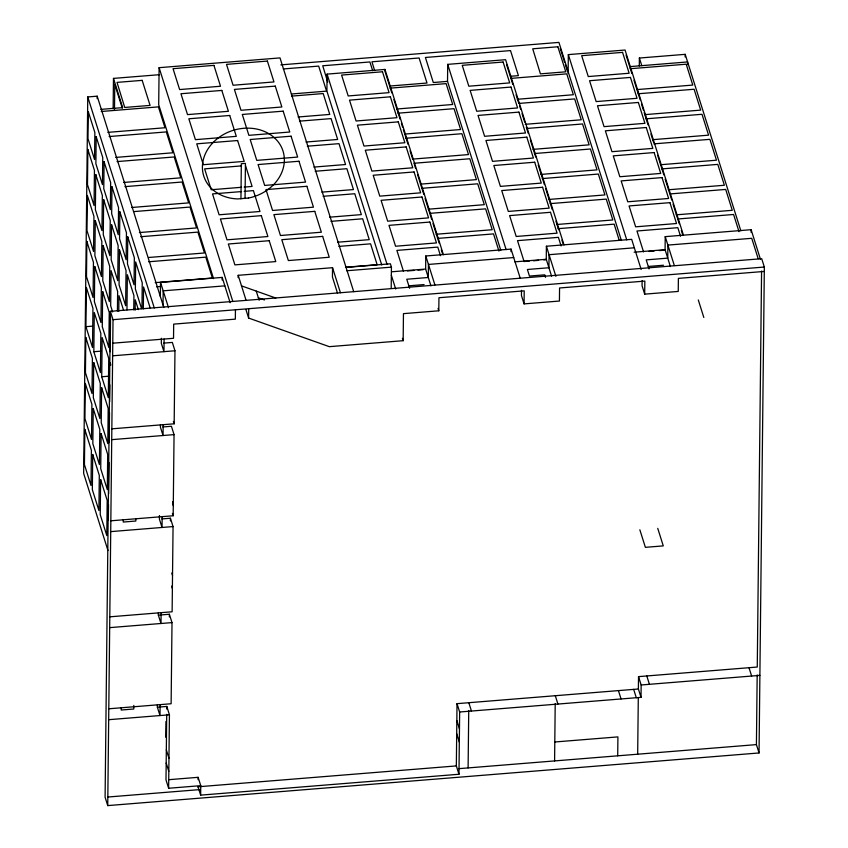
<?xml version="1.0" encoding="UTF-8"?>
<svg xmlns="http://www.w3.org/2000/svg" width="848" height="848" viewBox="0 0 848 848"><rect width="100%" height="100%" fill="white"/><g stroke="black" fill="none" stroke-linecap="round" stroke-linejoin="round"><path stroke-width="1.27" d="M163.791 307.4L97.191 96.184L87.757 96.948L83.655 473.449L107.961 550.522M85.934 326.671L86.369 287.451L92.941 308.322L92.517 347.542L85.934 326.671L92.231 326.162M93.831 351.719L94.266 312.499L100.838 333.37L100.414 372.59L93.831 351.719L101.378 351.104M97.17 98.633L97.191 96.184M101.728 376.766L102.163 337.546L108.735 358.418L108.311 397.638L101.728 376.766L109.275 376.152M110.388 311.333L105.099 797.247L107.738 805.6L759.045 752.96L764.345 267.035L761.705 258.693L110.388 311.333L113.028 319.675L107.738 805.6M108.343 520.216L108.512 504.592M108.629 493.769L108.968 462.52M109.18 442.582L109.509 412.626M109.625 401.804L109.816 384.812M110.028 365.202L110.06 362.584L110.834 365.043M110.176 351.772L110.558 316.601M113.134 108.851L113.473 78.398L159.594 74.677M114.491 109.403L114.766 84.334L122.271 108.131M117.427 311.025L117.639 291.489L111.056 270.618L110.675 305.789L112.614 311.926M118.784 311.301L118.953 295.666L123.596 310.4M121.222 707.624L121.2 710.03L133.783 709.013L133.814 705.409M123.267 519.644L123.246 522.05L135.828 521.032L135.85 518.626M126.967 309.891L127.348 274.731L133.931 295.602L133.772 309.933M135.139 310.198L135.245 299.779L138.341 309.605M141.966 308.545L142.241 282.787L135.659 261.915L135.362 288.956L141.563 308.598M143.323 308.852L143.556 286.953L150.138 307.824M353.711 291.659L280.01 57.908L159.106 67.681L158.703 104.707L213.537 278.61M160.367 296.546L160.526 282.384L222.187 277.402L230.158 302.694M160.113 704.635L159.996 715.553L157.368 707.211L157.389 704.783M161.12 612.669L160.993 623.492L158.364 615.139L158.396 612.744M159.445 515.52L159.413 519.124L162.042 527.467L162.159 516.655M160.442 424.753L160.41 427.159L163.049 435.512L163.166 424.689M161.385 338.267L161.321 343.313L163.961 351.655L164.099 339.052M163.028 304.994L163.187 290.832L224.847 285.85M165.784 737.272L165.954 721.468M166.717 714.345L165.996 779.906L168.635 788.258L200.753 785.661L200.647 795.138L458.969 774.256L459.648 712.002L457.019 703.66L638.385 689L641.024 697.342L459.648 712.002M166.77 709.076L166.802 706.448L157.368 707.211M169.346 616.888L169.377 614.249L158.364 615.139M170.395 520.873L170.416 518.234L161.862 518.923M168.635 788.258L169.43 714.79L166.802 706.448M169.377 614.249L172.006 622.602L171.126 703.745L108.788 708.79M170.416 518.234L173.056 526.576L172.123 611.779L109.795 616.825M110.834 520.799L173.172 515.764L174.052 434.621L171.423 426.268L162.858 426.957M111.841 428.834L174.169 423.799L174.964 350.765L172.335 342.422L163.77 343.111M198.093 779.683L198.114 777.319L168.572 779.704M222.155 280.031L222.187 277.402M235.447 309.785L235.341 319.145L173.681 324.127L173.533 338.288L112.773 343.196M238.161 277.656L238.193 275.314L332.543 267.692L340.44 292.74M240.949 198.845L241.33 163.717L245.432 163.388L245.051 198.517M764.292 271.434L678.389 278.377L678.241 291.436L644.692 294.15L644.84 281.091L559.563 287.981L559.426 301.04L524.075 303.891L524.212 290.843L438.946 297.733L438.798 310.792L403.457 313.643L403.16 340.695L329.31 346.662L248.623 318.064L248.718 308.714M443.387 254.676L384.981 69.43L327.084 74.115L326.904 91.118L381.738 265.021M332.543 267.692L332.437 277.052L337.568 293.323M384.95 72.048L384.981 69.43M391.204 288.119L391.437 267.141L390.377 263.802L345.708 267.417M430.954 285.914L425.643 269.049L425.781 255.99L511.058 249.1L520.163 278.006M500.765 250.234L447.521 81.366L447.712 64.363L505.599 59.689L564.005 244.924M458.969 774.256L456.341 765.914L457.019 703.66M468.107 767.917L468.732 710.529M511.026 251.708L511.058 249.1M521.499 290.323L521.446 295.549L524.075 303.891M551.582 276.162L546.26 259.297L546.398 246.238L631.675 239.348L641.162 269.452M554.592 760.921L555.207 703.649M568.128 73.373L568.33 54.611L625.05 50.032L683.456 235.278M617.704 755.822L617.916 736.891L554.793 741.989M639.297 65.964L639.381 58.035L685.195 54.336L740.845 230.815M642.116 280.582L642.063 285.797L644.692 294.15M637.675 754.211L638.29 698.127M638.385 689L638.523 676.63L757.264 667.037L761.578 271.042M641.024 697.342L641.152 684.983L638.523 676.63M670.397 266.558L665.086 249.694L665.224 236.645L751.127 229.691L760.486 259.382M685.163 56.975L685.195 54.336M687.569 64.618L687.601 61.946L630.085 66.6M751.105 232.31L751.127 229.691M759.045 752.96L756.416 744.608L757.179 674.923M280.847 64.872L558.927 42.4L621.383 240.482M283.306 68.953L318.678 66.102L326.575 91.139L291.352 93.99M100.891 109.381L122.684 107.622L113.473 78.398M390.069 86.008L427.01 83.03L419.113 57.982L371.943 61.798L374.636 70.564M447.521 81.366L433.307 82.521L425.41 57.473L510.517 50.594L518.414 75.642L510.613 76.267M101.251 111.491L158.406 106.88L164.989 127.751L107.834 132.362M291.542 96.121L323.194 93.556L329.766 114.427L298.114 116.992M390.101 88.15L446.133 83.623L452.715 104.495L396.684 109.021M510.729 78.398L566.761 73.871L573.343 94.743L517.312 99.269M630.181 68.73L686.212 64.204L692.784 85.076L636.753 89.602M109.148 136.539L166.303 131.917L172.886 152.788L115.731 157.41M299.439 121.158L331.091 118.603L337.663 139.475L306.011 142.029M397.998 113.197L454.03 108.671L460.612 129.543L404.581 134.069M518.626 103.445L574.658 98.919L581.24 119.791L525.209 124.317M638.078 93.778L694.109 89.252L700.681 110.123L644.65 114.65M117.045 161.586L174.2 156.965L180.783 177.836L123.628 182.458M307.336 146.206L338.988 143.651L345.56 164.523L313.908 167.077M405.895 138.245L461.927 133.708L468.509 154.58L412.478 159.117M526.523 128.493L582.555 123.967L589.137 144.838L533.095 149.365M645.975 118.826L702.006 114.289L708.578 135.161L652.547 139.697M241.553 165.89L204.633 168.869L211.216 189.74L241.542 187.291M653.872 143.863L709.903 139.337L716.475 160.208L660.444 164.735M124.942 186.634L182.097 182.013L188.68 202.884L131.525 207.506M315.233 171.254L346.885 168.699L353.457 189.57L321.805 192.125M413.792 163.282L469.824 158.756L476.406 179.628L420.375 184.154M534.42 153.541L590.452 149.004L597.034 169.876L540.992 174.412M244.182 187.079L252.1 186.443L245.517 165.572M241.542 191.574L212.53 193.916L219.113 214.788L259.986 211.481L253.414 190.609L244.182 191.362M134.143 211.576L189.994 207.06L196.577 227.932L139.422 232.553M323.13 196.301L354.782 193.736L361.354 214.608L329.702 217.173M421.689 188.33L477.721 183.804L484.303 204.675L428.272 209.202M542.317 178.578L598.349 174.052L604.931 194.923L548.889 199.45M661.758 168.911L717.8 164.385L724.372 185.256L668.341 189.782M140.736 236.719L197.891 232.108L204.474 252.98L148.623 257.485M331.027 221.349L362.679 218.784L369.251 239.655L337.599 242.221M429.586 213.378L485.618 208.852L492.2 229.723L436.169 234.249M550.214 203.626L606.246 199.1L612.818 219.971L556.786 224.497M670.959 193.853L725.697 189.433L732.269 210.304L676.238 214.83M148.633 261.767L205.788 257.145L212.371 278.017L155.216 282.638M338.924 246.386L370.576 243.832L377.148 264.703L345.496 267.258M437.483 238.426L493.515 233.9L498.942 251.082M558.111 228.674L614.143 224.148L619.167 240.111M677.552 219.007L733.594 214.48L739.011 231.663M346.758 270.756L391.437 267.141M513.718 257.548L428.441 264.438L428.304 277.497L406.764 279.236L409.605 288.267M634.336 247.796L549.069 254.697L548.921 267.745L527.382 269.484L529.459 276.066L544.702 274.837L545.497 277.338M156.53 286.815L160.431 286.497M391.596 271.795L425.643 269.049M514.842 261.841L546.26 259.297M634.113 252.195L665.086 249.694M407.422 270.947L414.025 270.417M417.979 270.099L423.247 269.675M529.364 261.099L524.085 261.523L517.513 240.652L558.397 237.345L561.1 245.941M533.318 260.781L538.597 260.347M543.875 259.923L546.515 259.711M648.805 251.443L654.084 251.019M659.362 250.595L664.631 250.16M408.831 285.818L424.085 284.578M648.275 266.463L663.528 265.233M113.028 319.675L764.345 267.035M112.636 355.81L174.964 350.765M111.724 439.656L174.052 434.621M110.717 531.622L173.056 526.576M109.668 627.637L172.006 622.602M108.671 719.698L169.43 714.79M641.152 684.983L759.893 675.379M197.732 786.817L456.341 765.914M107.738 797.035L200.139 789.573M458.863 768.659L756.416 744.608M241.426 285.85L275.812 298.04M258.364 297.786L264.47 299.959M758.197 258.767L751.741 238.309L667.885 245.093L667.747 258.142L646.208 259.88L649.049 268.911M639.381 58.035L641.798 65.667M626.068 55.109L631.877 73.522M633.965 80.147L640.166 99.799M641.48 103.965L643.409 110.102M644.183 112.561L648.063 124.836M650.925 133.92L653.628 142.517M657.656 155.29L663.857 174.932M665.171 179.108L671.754 199.98M673.068 204.156L679.259 223.798M681.347 230.423L682.513 234.112M680.541 236.285L677.838 227.688L636.954 230.995L643.537 251.867M698.296 299.948L703.829 317.481M665.224 236.645L674.34 265.541M568.33 54.611L626.736 239.857M560.231 48.336L564.567 62.105M565.362 64.607L567.333 70.872M748.996 667.705L751.635 676.047M657.741 528.357L663.274 545.889L645.381 547.331L639.848 529.799M506.627 64.755L512.817 84.397M516.072 94.711L518.785 103.308M519.559 105.767L520.714 109.445M522.039 113.621L524.742 122.218M526.29 127.126L528.23 133.263M530.318 139.899L535.735 157.081M538.215 164.936L544.405 184.588M545.73 188.754L552.302 209.626M555.949 221.169L558.652 229.766M561.906 240.079L563.072 243.758M546.398 246.238L555.896 276.342M646.791 675.962L649.42 684.315M447.712 64.363L506.118 249.609M633.668 689.382L636.307 697.724M618.415 690.611L621.054 698.964M385.617 73.278L391.818 92.92M393.907 99.555L400.097 119.197M401.411 123.373L402.577 127.052M403.351 129.511L407.994 144.245M410.082 150.87L412.796 159.466M414.343 164.374L415.509 168.063M417.598 174.688L423.788 194.33M425.102 198.506L431.685 219.378M432.999 223.554L439.2 243.196M441.289 249.831L442.444 253.51M440.483 255.693L437.769 247.097L396.885 250.404L403.468 271.275M372.664 70.723L369.898 61.957L322.728 65.773L327.731 82.065M425.781 255.99L434.897 284.896M438.045 308.407L438.798 310.792M555.302 695.71L557.931 704.063M391.341 275.24L395.687 289.02M327.084 74.115L387.08 264.396M402.408 338.31L403.16 340.695M468.817 702.706L471.446 711.048M456.839 720.567L459.468 728.909M456.69 733.679L459.319 742.032M256.255 291.108L259.149 300.298M238.193 275.314L246.09 300.362M245.984 309.721L248.623 318.064M159.106 67.681L232.818 301.432M160.526 282.384L168.498 307.676M87.757 96.948L154.294 307.962M173.416 421.414L174.169 423.799M172.547 501.73L173.299 504.115M172.526 503.235L173.278 505.62M172.42 513.379L173.172 515.764M171.762 573.015L172.515 575.4M171.625 586.138L172.377 588.523M198.114 777.319L200.753 785.661M198.019 786.785L200.647 795.138M166.325 749.886L168.953 758.239M166.187 763.009L168.816 771.351M84.821 429.448L84.44 464.619L91.012 485.491L91.404 450.32L84.821 429.448M85.319 383.476L84.938 418.636L91.52 439.508L91.902 404.348L85.319 383.476M85.818 337.493L85.436 372.654L92.019 393.525L92.4 358.365L85.818 337.493M86.867 241.468L86.485 276.628L93.068 297.5L93.45 262.339L86.867 241.468M87.365 195.485L86.984 230.645L93.566 251.517L93.948 216.357L87.365 195.485M87.863 149.502L87.482 184.663L94.064 205.534L94.446 170.374L87.863 149.502M88.277 111.639L87.98 138.68L94.563 159.551L94.859 132.511L88.277 111.639M92.718 454.496L92.337 489.667L98.909 510.538L99.301 475.368L92.718 454.496M93.216 408.513L92.835 443.684L99.417 464.556L99.799 429.385L93.216 408.513M93.715 362.531L93.333 397.701L99.916 418.573L100.297 383.402L93.715 362.531M94.764 266.516L94.382 301.676L100.965 322.547L101.347 287.387L94.764 266.516M95.262 220.533L94.881 255.693L101.463 276.565L101.845 241.404L95.262 220.533M95.76 174.55L95.379 209.71L101.961 230.582L102.343 195.422L95.76 174.55M96.174 136.687L95.877 163.728L102.46 184.599L102.756 157.558L96.174 136.687M100.615 479.544L100.234 514.704L106.806 535.576L107.198 500.415L100.615 479.544M101.113 433.561L100.732 468.721L107.314 489.593L107.696 454.433L101.113 433.561M101.612 387.578L101.23 422.739L107.813 443.61L108.194 408.45L101.612 387.578M102.661 291.564L102.279 326.724L108.862 347.595L109.244 312.435L102.661 291.564M103.159 245.581L102.778 280.741L109.36 301.612L109.742 266.452L103.159 245.581M103.657 199.598L103.276 234.758L109.858 255.63L110.24 220.469L103.657 199.598M104.071 161.724L103.774 188.775L110.357 209.647L110.653 182.596L104.071 161.724M111.554 224.646L111.173 259.806L117.755 280.677L118.137 245.517L111.554 224.646M111.968 186.772L111.671 213.823L118.254 234.695L118.55 207.643L111.968 186.772M119.451 249.683L119.07 284.854L125.652 305.725L126.034 270.554L119.451 249.683M119.865 211.82L119.568 238.871L126.151 259.742L126.447 232.691L119.865 211.82M127.762 236.868L127.465 263.908L134.048 284.78L134.344 257.739L127.762 236.868M248.347 198.061L237.652 198.93A41.552 34.736 -17.5 0 1 209.021 147.404A41.552 34.736 -17.5 0 1 278.155 141.817A41.552 34.736 -17.5 0 1 248.347 198.061M213.929 65.381L173.045 68.688L179.628 89.559L220.512 86.252L213.929 65.381M267.385 61.067L226.511 64.374L233.083 85.245L273.968 81.938L267.385 61.067M142.178 80.359L117.024 82.394L124.73 107.452L150.075 105.406L142.178 80.359M557.878 46.767L532.724 48.802L540.42 73.861L565.775 71.815L557.878 46.767M382.49 71.773L341.606 75.08L348.189 95.951L389.073 92.644L382.49 71.773M503.118 62.031L462.234 65.328L468.817 86.199L509.701 82.903L503.118 62.031M622.559 52.375L581.675 55.682L588.258 76.553L629.142 73.246L622.559 52.375M221.826 90.429L180.942 93.736L187.525 114.607L228.409 111.3L221.826 90.429M275.282 86.114L234.398 89.411L240.98 110.282L281.865 106.986L275.282 86.114M390.387 96.82L349.503 100.128L356.086 120.999L396.97 117.692L390.387 96.82M511.015 87.068L470.131 90.376L476.714 111.247L517.598 107.94L511.015 87.068M630.456 77.422L589.572 80.719L596.155 101.59L637.039 98.294L630.456 77.422M229.723 115.476L188.839 118.784L195.422 139.655L236.306 136.348L229.723 115.476M283.179 111.152L242.295 114.459L248.877 135.33L289.762 132.023L283.179 111.152M398.284 121.868L357.4 125.175L363.983 146.047L404.867 142.74L398.284 121.868M518.912 112.116L478.028 115.423L484.611 136.295L525.495 132.988L518.912 112.116M638.353 102.46L597.469 105.767L604.052 126.638L644.936 123.331L638.353 102.46M237.62 140.524L196.736 143.831L203.319 164.703L244.203 161.396L237.62 140.524M291.076 136.199L250.192 139.507L256.774 160.378L297.659 157.071L291.076 136.199M406.181 146.916L365.297 150.213L371.88 171.084L412.764 167.787L406.181 146.916M526.809 137.164L485.925 140.471L492.508 161.343L533.392 158.035L526.809 137.164M646.25 127.507L605.366 130.815L611.949 151.686L652.833 148.379L646.25 127.507M298.973 161.247L258.089 164.554L264.671 185.426L305.556 182.119L298.973 161.247M414.078 171.953L373.194 175.26L379.777 196.132L420.661 192.825L414.078 171.953M534.706 162.212L493.822 165.519L500.405 186.39L541.289 183.083L534.706 162.212M654.147 152.555L613.263 155.862L619.846 176.734L660.73 173.427L654.147 152.555M306.87 186.295L265.986 189.602L272.568 210.474L313.453 207.166L306.87 186.295M421.975 197.001L381.091 200.308L387.674 221.18L428.558 217.872L421.975 197.001M542.603 187.26L501.719 190.556L508.302 211.428L549.186 208.131L542.603 187.26M662.044 177.603L621.16 180.91L627.743 201.782L668.627 198.474L662.044 177.603M261.311 215.657L220.427 218.964L226.999 239.836L267.883 236.528L261.311 215.657M314.767 211.343L273.883 214.639L280.465 235.511L321.35 232.214L314.767 211.343M429.872 222.049L388.988 225.356L395.571 246.227L436.455 242.92L429.872 222.049M550.5 212.297L509.616 215.604L516.199 236.475L557.072 233.168L550.5 212.297M669.941 202.651L629.057 205.947L635.64 226.819L676.524 223.522L669.941 202.651M269.208 240.705L228.324 244.012L234.896 264.883L275.78 261.576L269.208 240.705M322.664 236.38L281.78 239.687L288.362 260.559L329.247 257.251L322.664 236.38"/></g></svg>
